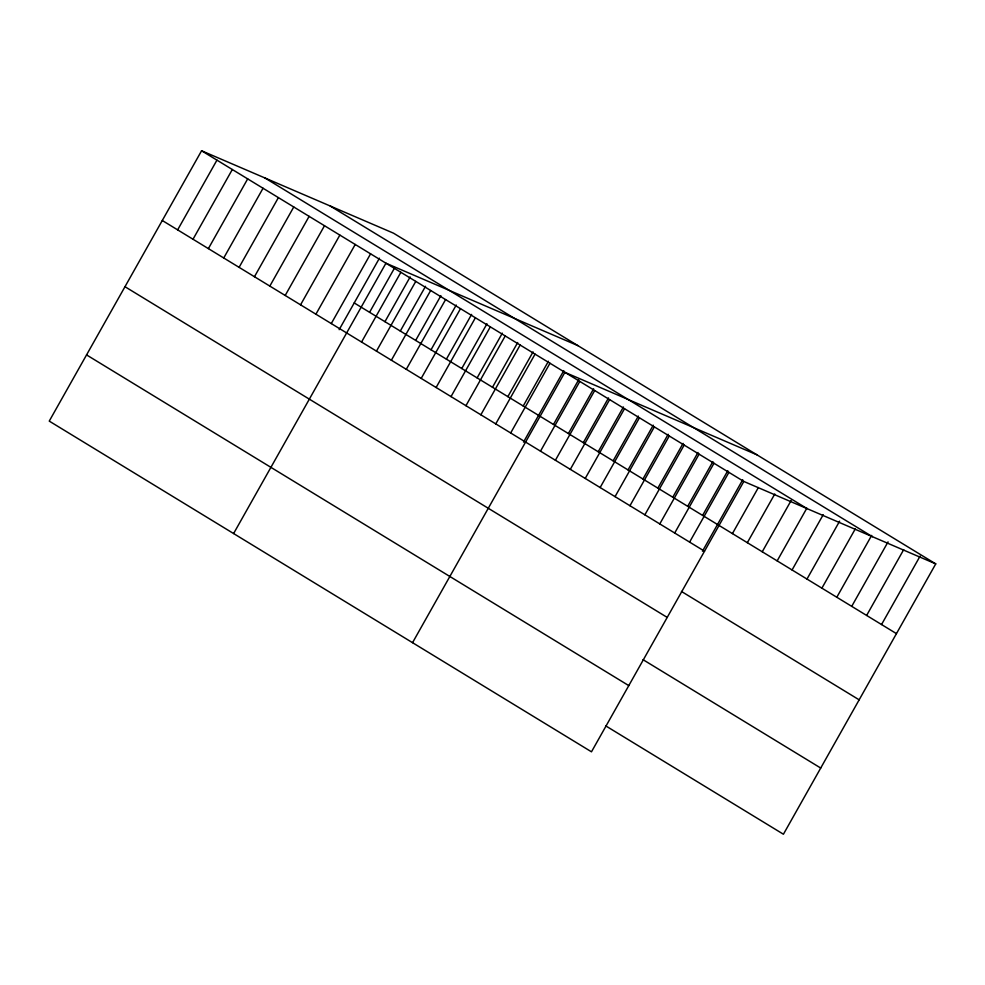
<?xml version="1.0" encoding="UTF-8"?>
<svg xmlns="http://www.w3.org/2000/svg" width="985" height="985" viewBox="0 0 985 985"><rect width="100%" height="100%" fill="white"/><g stroke="black" fill="none" stroke-linecap="round" stroke-linejoin="round"><path stroke-width="1.48" d="M935.75 563.888L393.52 233.186L201.58 150.767L49.25 421.112L591.48 751.814L743.823 481.456L935.75 563.888L783.42 834.233L605.726 725.871M177.645 229.874L216.946 160.136M193.011 239.244L232.312 169.506M208.377 248.614L247.678 178.876M223.743 257.984L263.044 188.246M239.096 267.354L278.398 197.616M254.462 276.723L293.764 206.985M269.828 286.093L309.13 216.355M285.194 295.463L324.496 225.725M300.56 304.833L339.85 235.095M315.914 314.203L355.216 244.465M331.28 323.572L370.582 253.834M339.16 329.667L379.434 258.193M233.605 533.55L385.948 263.204L577.875 345.624M369.584 312.307L394.788 267.563M361.557 342.041L400.858 272.291M384.95 321.676L410.154 276.933M376.467 351.128L415.769 281.39M400.304 331.046L425.52 286.303M391.377 360.227L430.679 290.476M415.67 340.416L440.886 295.672M406.288 369.326L445.589 299.575M431.036 349.786L456.24 305.042M421.198 378.412L460.5 308.674M446.402 359.156L471.606 314.412M436.109 387.511L475.41 317.761M461.756 368.525L486.972 323.782M451.019 396.598L490.321 326.86M477.122 377.895L502.338 333.152M465.942 405.697L505.231 335.947M492.488 387.265L517.704 342.521M480.852 414.796L520.142 345.046M507.854 396.635L533.057 351.891M495.763 423.882L535.052 354.144M523.22 406.005L548.423 361.261M510.673 432.981L549.975 363.231M523.515 442.105L563.789 370.631M412.543 642.676L564.885 372.33L756.812 454.762M553.484 424.461L578.7 379.717M540.494 451.167L579.796 381.429M568.394 433.56L593.61 388.816M555.405 460.266L594.706 390.516M583.317 442.659L608.521 397.915M570.315 469.352L609.616 399.614M598.227 451.746L623.431 407.002M585.225 478.451L624.527 408.701M613.138 460.845L638.342 416.101M600.136 487.55L639.437 417.8M628.048 469.931L653.252 425.2M615.046 496.637L654.348 426.899M642.959 479.03L668.162 434.286M629.957 505.736L669.258 435.986M657.869 488.129L683.085 443.385M644.867 514.823L684.169 445.085M672.78 497.216L697.996 452.472M659.79 523.921L699.079 454.171M687.69 506.315L712.906 461.571M674.7 533.02L713.99 463.27M702.601 515.401L727.817 470.67M689.611 542.107L728.9 472.369M702.453 551.231L742.727 479.757M732.421 533.599L758.376 487.538M747.332 542.686L774.776 494.002M762.242 551.785L791.164 500.466M777.165 560.884L806.813 508.235M792.075 569.97L823.214 514.699M806.986 579.069L839.614 521.163M821.896 588.156L855.263 528.945M836.807 597.255L871.651 535.409M851.717 606.354L888.051 541.873M866.628 615.44L903.701 549.642M881.538 624.539L920.101 556.106M330.184 205.988L872.414 536.69M264.928 177.965L807.158 508.654M201.58 150.767L743.823 481.456M354.218 302.937L896.448 633.626M162.291 220.505L704.521 551.206M681.46 591.456L859.154 699.83M124.984 286.709L667.214 617.41M643.02 659.667L820.714 768.041M86.557 354.908L628.787 685.609"/></g></svg>
